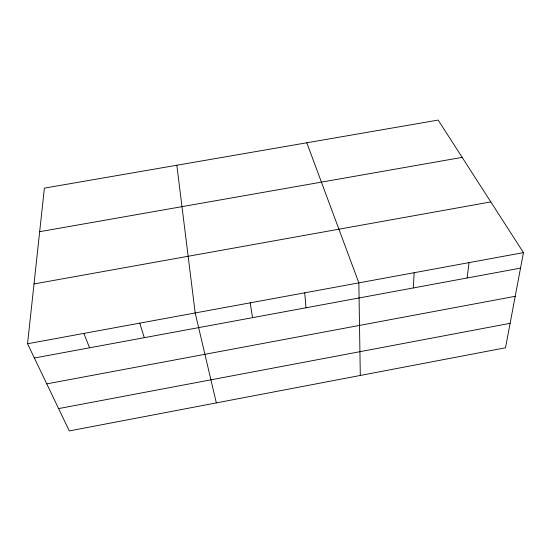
<?xml version="1.0" encoding="UTF-8"?>
<svg xmlns="http://www.w3.org/2000/svg" width="551" height="551" viewBox="0 0 551 551"><rect width="100%" height="100%" fill="white"/><g stroke="black" fill="none" stroke-linecap="round" stroke-linejoin="round"><path stroke-width="0.83" d="M413.326 287.939L414.159 272.711M27.55 343.762L44.383 188.132L438.162 120.077L523.45 252.62L505.508 347.784L69.302 430.923L27.55 343.762L523.45 252.62M467.138 277.986L469.025 262.627M58.606 408.594L510.116 323.327M46.759 383.868L515.213 296.307M34.369 358.005L520.53 268.117M34.017 283.951L490.824 201.921M39.672 231.689L462.165 157.372M83.883 333.41L89.558 347.798M306.797 142.778L358.846 282.877L360.299 375.458M139.761 323.141L144.314 337.673M216.336 402.898L195.192 312.954L176.837 165.238M250.175 302.843L252.537 317.665M304.731 292.822L306.019 307.775"/></g></svg>
